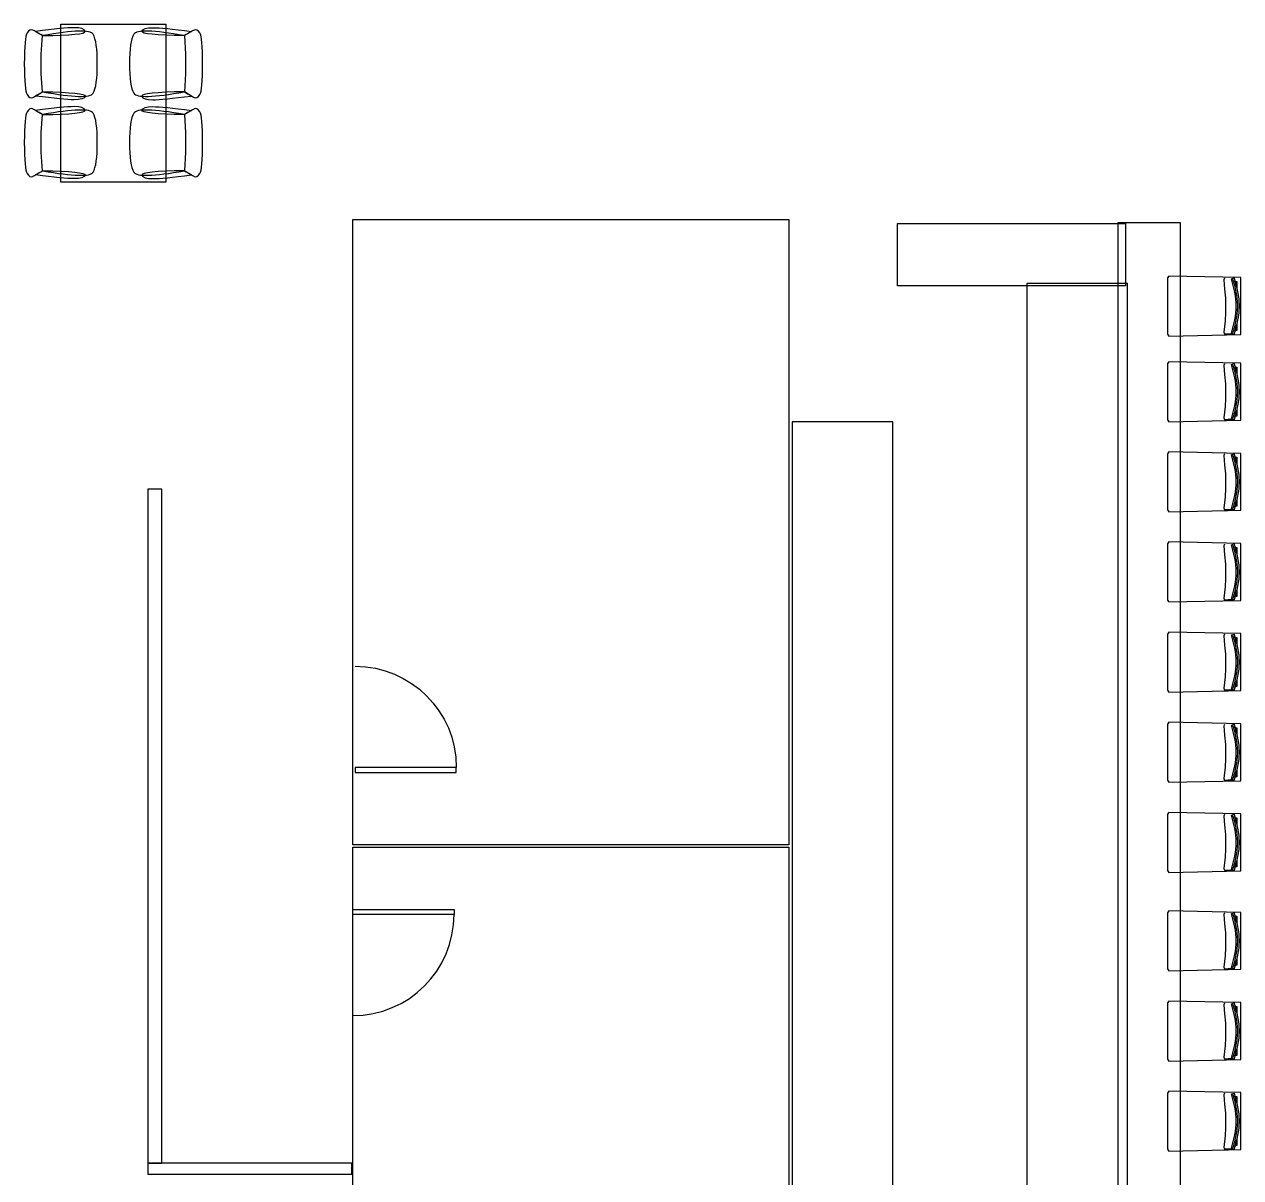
# Model space of a CAD drawing. Extents: x -101 to 1467, y -162 to 1113.
# Drawn here: x 804.4 to 1151.6, y 482.3 to 811.5 of the extents above; entities that cross this region are included whole.
import ezdxf

# ---------------------------------------------------------------- set-up
doc = ezdxf.new("R2010")
doc.units = 0
doc.layers.add('Oakfire_Kenosha_2019_V3', color=7, linetype='CONTINUOUS')

msp = doc.modelspace()

# ---------------------------------------------------------------- linework, layer by layer
at = {"layer": 'Oakfire_Kenosha_2019_V3', "color": 7}
for points in [[(807.65, 809.5), (809.66, 808.3)], [(852.12, 809.5), (850.12, 808.3)], [(809.27, 803.05), (809.59, 808.33)], [(850.13, 808.33), (850.45, 803.05)], [(809.27, 797.44), (809.27, 803.05)], [(850.45, 803.05), (850.45, 797.44)], [(809.59, 792.31), (809.27, 797.44)], [(850.45, 797.44), (850.13, 792.31)], [(807.65, 791.07), (809.66, 792.28)], [(852.12, 791.07), (850.12, 792.28)], [(807.65, 786.97), (809.66, 785.77)], [(809.27, 780.61), (809.59, 785.74)], [(852.12, 786.97), (850.12, 785.77)], [(850.13, 785.74), (850.45, 780.61)], [(809.27, 775.01), (809.27, 780.61)], [(850.45, 780.61), (850.45, 775.01)], [(809.59, 769.72), (809.27, 775.01)], [(850.45, 775.01), (850.13, 769.72)], [(807.65, 768.54), (809.66, 769.74)], [(852.12, 768.54), (850.12, 769.74)], [(1146.94, 739.06), (1146.79, 738.6), (1146.94, 735.97), (1147.25, 733.35), (1147.25, 729.18), (1147.1, 726.86), (1146.79, 723.62), (1146.94, 723.16)], [(1149.92, 735.05), (1148.91, 738.87), (1149.66, 739.13)], [(1148.91, 723.36), (1149.92, 727.18)], [(1149.66, 723.11), (1148.91, 723.36)], [(1146.94, 714.62), (1146.79, 714.15), (1146.94, 711.53), (1147.25, 708.9), (1147.25, 704.73), (1147.1, 702.42), (1146.79, 699.18), (1146.94, 698.71)], [(1149.92, 710.6), (1148.91, 714.43), (1149.66, 714.68)], [(1148.91, 698.92), (1149.92, 702.74)], [(1149.66, 698.66), (1148.91, 698.92)], [(1146.94, 688.88), (1146.79, 688.42), (1146.94, 685.79), (1147.25, 683.17), (1147.25, 679), (1147.1, 676.69), (1146.79, 673.44), (1146.94, 672.98)], [(1149.92, 684.87), (1148.91, 688.69), (1149.66, 688.95)], [(1148.91, 673.18), (1149.92, 677.01)], [(1149.66, 672.93), (1148.91, 673.18)], [(1146.94, 663.15), (1146.79, 662.69), (1146.94, 660.06), (1147.25, 657.44), (1147.25, 653.27), (1147.1, 650.95), (1146.79, 647.71), (1146.94, 647.25)], [(1149.92, 659.14), (1148.91, 662.96), (1149.66, 663.22)], [(1148.91, 647.45), (1149.92, 651.27)], [(1149.66, 647.2), (1148.91, 647.45)], [(1146.94, 637.42), (1146.79, 636.95), (1146.94, 634.33), (1147.25, 631.71), (1147.25, 627.54), (1147.1, 625.22), (1146.79, 621.98), (1146.94, 621.52)], [(1149.92, 633.4), (1148.91, 637.23), (1149.66, 637.48)], [(1148.91, 621.72), (1149.92, 625.54)], [(1149.66, 621.46), (1148.91, 621.72)], [(1146.94, 611.69), (1146.79, 611.22), (1146.94, 608.6), (1147.25, 605.97), (1147.25, 601.8), (1147.1, 599.49), (1146.79, 596.25), (1146.94, 595.78)], [(1149.92, 607.67), (1148.91, 611.5), (1149.66, 611.75)], [(1148.91, 595.99), (1149.92, 599.81)], [(1149.66, 595.73), (1148.91, 595.99)], [(1146.94, 585.95), (1146.79, 585.49), (1146.94, 582.87), (1147.25, 580.24), (1147.25, 576.07), (1147.1, 573.76), (1146.79, 570.51), (1146.94, 570.05)], [(1149.92, 581.94), (1148.91, 585.76), (1149.66, 586.02)], [(1148.91, 570.25), (1149.92, 574.08)], [(1149.66, 570), (1148.91, 570.25)], [(1146.94, 557.84), (1146.79, 557.38), (1146.94, 554.75), (1147.25, 552.13), (1147.25, 547.96), (1147.1, 545.64), (1146.79, 542.4), (1146.94, 541.94)], [(1149.92, 553.82), (1148.91, 557.65), (1149.66, 557.9)], [(1148.91, 542.14), (1149.92, 545.96)], [(1149.66, 541.88), (1148.91, 542.14)], [(1146.94, 532.11), (1146.79, 531.64), (1146.94, 529.02), (1147.25, 526.39), (1147.25, 522.22), (1147.1, 519.91), (1146.79, 516.67), (1146.94, 516.2)], [(1149.92, 528.09), (1148.91, 531.92), (1149.66, 532.17)], [(1148.91, 516.41), (1149.92, 520.23)], [(1149.66, 516.15), (1148.91, 516.41)], [(1146.94, 506.37), (1146.79, 505.91), (1146.94, 503.29), (1147.25, 500.66), (1147.25, 496.49), (1147.1, 494.18), (1146.79, 490.93), (1146.94, 490.47)], [(1149.92, 502.36), (1148.91, 506.18), (1149.66, 506.44)], [(1148.91, 490.67), (1149.92, 494.5)], [(1149.66, 490.42), (1148.91, 490.67)]]:
    msp.add_lwpolyline(points, dxfattribs=at)
for points in [[(814.88, 811.54), (844.84, 811.54), (844.84, 766.51), (814.88, 766.51)], [(1118.71, 736.91), (1053.63, 736.91), (1053.63, 754.66), (1118.71, 754.66)], [(1116.57, 754.94), (1134.32, 754.94), (1134.32, 295.47), (1116.57, 295.47)], [(1151.56, 739.23), (1131.1, 739.67), (1130.66, 739.12), (1130.66, 723.1), (1131.1, 722.54), (1151.56, 722.98)], [(1151.56, 739.23), (1131.1, 739.67), (1130.66, 739.12), (1130.66, 723.1), (1131.1, 722.54), (1151.56, 722.98)], [(1119.25, 737.55), (1090.49, 737.55), (1090.49, 311.11), (1119.25, 311.11)], [(1150.42, 736.37), (1150, 738.12), (1150.42, 738.12)], [(1150.42, 736.37), (1150, 738.12), (1150.42, 738.12)], [(1150.42, 724.12), (1149.99, 724.09), (1150.42, 725.87)], [(1150.42, 724.12), (1149.99, 724.09), (1150.42, 725.87)], [(1149.72, 723.16), (1148.02, 722.85), (1147.25, 722.85), (1146.94, 723.16), (1148.95, 723.31), (1149.72, 723.16), (1148.02, 722.85), (1147.25, 722.85), (1146.94, 723.16), (1148.95, 723.31)], [(1149.28, 723.24), (1149.28, 723.24)], [(1151.56, 714.79), (1131.1, 715.22), (1130.66, 714.67), (1130.66, 698.65), (1131.1, 698.09), (1151.56, 698.54)], [(1151.56, 714.79), (1131.1, 715.22), (1130.66, 714.67), (1130.66, 698.65), (1131.1, 698.09), (1151.56, 698.54)], [(1150.42, 711.92), (1150, 713.68), (1150.42, 713.67)], [(1150.42, 711.92), (1150, 713.68), (1150.42, 713.67)], [(1150.42, 699.68), (1149.99, 699.65), (1150.42, 701.43)], [(1150.42, 699.68), (1149.99, 699.65), (1150.42, 701.43)], [(1052.34, 698.09), (1023.58, 698.09), (1023.58, 350.57), (1052.34, 350.57)], [(1149.72, 698.71), (1148.02, 698.4), (1147.25, 698.4), (1146.94, 698.71), (1148.95, 698.87), (1149.72, 698.71), (1148.02, 698.4), (1147.25, 698.4), (1146.94, 698.71), (1148.95, 698.87)], [(1149.28, 698.79), (1149.28, 698.79)], [(1151.56, 689.05), (1131.1, 689.49), (1130.66, 688.94), (1130.66, 672.92), (1131.1, 672.36), (1151.56, 672.81)], [(1151.56, 689.05), (1131.1, 689.49), (1130.66, 688.94), (1130.66, 672.92), (1131.1, 672.36), (1151.56, 672.81)], [(1150.42, 686.19), (1150, 687.94), (1150.42, 687.94)], [(1150.42, 686.19), (1150, 687.94), (1150.42, 687.94)], [(843.65, 678.86), (839.69, 678.86), (839.69, 486.39), (843.65, 486.39)], [(1150.42, 673.94), (1149.99, 673.91), (1150.42, 675.69)], [(1150.42, 673.94), (1149.99, 673.91), (1150.42, 675.69)], [(1149.72, 672.98), (1148.02, 672.67), (1147.25, 672.67), (1146.94, 672.98), (1148.95, 673.13), (1149.72, 672.98), (1148.02, 672.67), (1147.25, 672.67), (1146.94, 672.98), (1148.95, 673.13)], [(1149.28, 673.06), (1149.28, 673.06)], [(1151.56, 663.32), (1131.1, 663.76), (1130.66, 663.21), (1130.66, 647.19), (1131.1, 646.63), (1151.56, 647.07)], [(1151.56, 663.32), (1131.1, 663.76), (1130.66, 663.21), (1130.66, 647.19), (1131.1, 646.63), (1151.56, 647.07)], [(1150.42, 660.46), (1150, 662.21), (1150.42, 662.21)], [(1150.42, 660.46), (1150, 662.21), (1150.42, 662.21)], [(1150.42, 648.21), (1149.99, 648.18), (1150.42, 649.96)], [(1150.42, 648.21), (1149.99, 648.18), (1150.42, 649.96)], [(1149.72, 647.25), (1148.02, 646.94), (1147.25, 646.94), (1146.94, 647.25), (1148.95, 647.4), (1149.72, 647.25), (1148.02, 646.94), (1147.25, 646.94), (1146.94, 647.25), (1148.95, 647.4)], [(1149.28, 647.32), (1149.28, 647.32)], [(1151.56, 637.59), (1131.1, 638.03), (1130.66, 637.47), (1130.66, 621.46), (1131.1, 620.9), (1151.56, 621.34)], [(1151.56, 637.59), (1131.1, 638.03), (1130.66, 637.47), (1130.66, 621.46), (1131.1, 620.9), (1151.56, 621.34)], [(1150.42, 634.72), (1150, 636.48), (1150.42, 636.47)], [(1150.42, 634.72), (1150, 636.48), (1150.42, 636.47)], [(1149.72, 621.52), (1148.02, 621.21), (1147.25, 621.21), (1146.94, 621.52), (1148.95, 621.67), (1149.72, 621.52), (1148.02, 621.21), (1147.25, 621.21), (1146.94, 621.52), (1148.95, 621.67)], [(1149.28, 621.59), (1149.28, 621.59)], [(1150.42, 622.48), (1149.99, 622.45), (1150.42, 624.23)], [(1150.42, 622.48), (1149.99, 622.45), (1150.42, 624.23)], [(1151.56, 611.86), (1131.1, 612.29), (1130.66, 611.74), (1130.66, 595.72), (1131.1, 595.16), (1151.56, 595.61)], [(1151.56, 611.86), (1131.1, 612.29), (1130.66, 611.74), (1130.66, 595.72), (1131.1, 595.16), (1151.56, 595.61)], [(1150.42, 608.99), (1150, 610.75), (1150.42, 610.74)], [(1150.42, 608.99), (1150, 610.75), (1150.42, 610.74)], [(898.83, 597.96), (927.72, 597.96), (927.72, 599.41), (898.83, 599.41)], [(1150.42, 596.75), (1149.99, 596.72), (1150.42, 598.5)], [(1150.42, 596.75), (1149.99, 596.72), (1150.42, 598.5)], [(1149.72, 595.78), (1148.02, 595.47), (1147.25, 595.47), (1146.94, 595.78), (1148.95, 595.94), (1149.72, 595.78), (1148.02, 595.47), (1147.25, 595.47), (1146.94, 595.78), (1148.95, 595.94)], [(1149.28, 595.86), (1149.28, 595.86)], [(1151.56, 586.12), (1131.1, 586.56), (1130.66, 586.01), (1130.66, 569.99), (1131.1, 569.43), (1151.56, 569.88)], [(1151.56, 586.12), (1131.1, 586.56), (1130.66, 586.01), (1130.66, 569.99), (1131.1, 569.43), (1151.56, 569.88)], [(1150.42, 583.26), (1150, 585.01), (1150.42, 585.01)], [(1150.42, 583.26), (1150, 585.01), (1150.42, 585.01)], [(1150.42, 571.02), (1149.99, 570.98), (1150.42, 572.76)], [(1150.42, 571.02), (1149.99, 570.98), (1150.42, 572.76)], [(1149.72, 570.05), (1148.02, 569.74), (1147.25, 569.74), (1146.94, 570.05), (1148.95, 570.2), (1149.72, 570.05), (1148.02, 569.74), (1147.25, 569.74), (1146.94, 570.05), (1148.95, 570.2)], [(1149.28, 570.13), (1149.28, 570.13)], [(898.19, 558.87), (927.07, 558.87), (927.07, 557.42), (898.19, 557.42)], [(1151.56, 558.01), (1131.1, 558.45), (1130.66, 557.9), (1130.66, 541.88), (1131.1, 541.32), (1151.56, 541.76)], [(1151.56, 558.01), (1131.1, 558.45), (1130.66, 557.9), (1130.66, 541.88), (1131.1, 541.32), (1151.56, 541.76)], [(1150.42, 555.14), (1150, 556.9), (1150.42, 556.89)], [(1150.42, 555.14), (1150, 556.9), (1150.42, 556.89)], [(1149.72, 541.94), (1148.02, 541.63), (1147.25, 541.63), (1146.94, 541.94), (1148.95, 542.09), (1149.72, 541.94), (1148.02, 541.63), (1147.25, 541.63), (1146.94, 541.94), (1148.95, 542.09)], [(1149.28, 542.01), (1149.28, 542.01)], [(1150.42, 542.9), (1149.99, 542.87), (1150.42, 544.65)], [(1150.42, 542.9), (1149.99, 542.87), (1150.42, 544.65)], [(1151.56, 532.28), (1131.1, 532.71), (1130.66, 532.16), (1130.66, 516.14), (1131.1, 515.58), (1151.56, 516.03)], [(1151.56, 532.28), (1131.1, 532.71), (1130.66, 532.16), (1130.66, 516.14), (1131.1, 515.58), (1151.56, 516.03)], [(1150.42, 529.41), (1150, 531.17), (1150.42, 531.16)], [(1150.42, 529.41), (1150, 531.17), (1150.42, 531.16)], [(1150.42, 517.17), (1149.99, 517.14), (1150.42, 518.92)], [(1150.42, 517.17), (1149.99, 517.14), (1150.42, 518.92)], [(1149.72, 516.2), (1148.02, 515.89), (1147.25, 515.89), (1146.94, 516.2), (1148.95, 516.36), (1149.72, 516.2), (1148.02, 515.89), (1147.25, 515.89), (1146.94, 516.2), (1148.95, 516.36)], [(1149.28, 516.28), (1149.28, 516.28)], [(1151.56, 506.55), (1131.1, 506.98), (1130.66, 506.43), (1130.66, 490.41), (1131.1, 489.85), (1151.56, 490.3)], [(1151.56, 506.55), (1131.1, 506.98), (1130.66, 506.43), (1130.66, 490.41), (1131.1, 489.85), (1151.56, 490.3)], [(1150.42, 503.68), (1150, 505.43), (1150.42, 505.43)], [(1150.42, 503.68), (1150, 505.43), (1150.42, 505.43)], [(1150.42, 491.44), (1149.99, 491.4), (1150.42, 493.18)], [(1150.42, 491.44), (1149.99, 491.4), (1150.42, 493.18)], [(1149.72, 490.47), (1148.02, 490.16), (1147.25, 490.16), (1146.94, 490.47), (1148.95, 490.63), (1149.72, 490.47), (1148.02, 490.16), (1147.25, 490.16), (1146.94, 490.47), (1148.95, 490.63)], [(1149.28, 490.55), (1149.28, 490.55)], [(839.69, 483.29), (897.87, 483.29), (897.87, 486.39), (839.69, 486.39)]]:
    msp.add_lwpolyline(points, close=True, dxfattribs=at)
at = {"layer": 'Oakfire_Kenosha_2019_V3', "color": 1}
for points in [[(1022.65, 577.27), (898.19, 577.27), (898.19, 755.81), (1022.65, 755.81)], [(1022.65, 406.46), (898.19, 406.46), (898.19, 576.61), (1022.65, 576.61)]]:
    msp.add_lwpolyline(points, close=True, dxfattribs=at)
at = {"layer": 'Oakfire_Kenosha_2019_V3', "color": 7}
for points in [[(805.25, 809.1), (804.72, 808.3), (804.45, 805.36), (804.45, 800.29)], [(806.85, 809.9), (806.32, 810.17), (805.79, 809.9), (805.25, 809.1)], [(809.66, 808.3), (808.32, 809.1), (807.39, 809.63), (806.85, 809.9)], [(818.65, 810.56), (816.73, 810.57), (813.07, 810.21), (807.65, 809.5)], [(824.08, 808.7), (823.28, 810.03), (818.47, 809.9), (809.66, 808.3)], [(809.66, 808.3), (817.9, 808.43), (821.94, 808.83), (821.78, 809.52)], [(821.78, 809.52), (821.61, 810.21), (820.57, 810.56), (818.65, 810.56)], [(850.12, 808.3), (841.3, 809.9), (836.5, 810.03), (835.69, 808.7)], [(850.12, 808.3), (841.87, 808.43), (837.83, 808.83), (838, 809.52)], [(838, 809.52), (838.16, 810.21), (839.2, 810.56), (841.12, 810.56)], [(841.12, 810.56), (843.04, 810.57), (846.71, 810.21), (852.12, 809.5)], [(852.92, 809.9), (852.39, 809.63), (851.45, 809.1), (850.12, 808.3)], [(854.52, 809.1), (853.99, 809.9), (853.45, 810.17), (852.92, 809.9)], [(855.32, 800.29), (855.32, 805.36), (855.06, 808.3), (854.52, 809.1)], [(825.28, 800.29), (825.28, 804.56), (824.88, 807.36), (824.08, 808.7)], [(835.69, 808.7), (834.89, 807.36), (834.49, 804.56), (834.49, 800.29)], [(804.45, 800.29), (804.45, 795.21), (804.72, 792.28), (805.25, 791.47)], [(824.08, 791.88), (824.88, 793.21), (825.28, 796.01), (825.28, 800.29)], [(834.49, 800.29), (834.49, 796.01), (834.89, 793.21), (835.69, 791.87)], [(854.52, 791.47), (855.06, 792.28), (855.32, 795.21), (855.32, 800.29)], [(805.25, 791.47), (805.79, 790.67), (806.32, 790.41), (806.85, 790.67)], [(806.85, 790.67), (807.39, 790.94), (808.32, 791.47), (809.66, 792.28)], [(809.66, 792.28), (818.47, 790.67), (823.28, 790.54), (824.08, 791.88)], [(809.66, 792.28), (817.9, 792.15), (821.94, 791.74), (821.78, 791.05)], [(835.69, 791.87), (836.5, 790.54), (841.3, 790.67), (850.12, 792.28)], [(850.12, 792.28), (841.87, 792.15), (837.83, 791.74), (838, 791.05)], [(850.12, 792.28), (851.45, 791.47), (852.39, 790.94), (852.92, 790.67)], [(852.92, 790.67), (853.45, 790.41), (853.99, 790.67), (854.52, 791.47)], [(818.65, 790.01), (816.73, 790.01), (813.07, 790.36), (807.65, 791.07)], [(818.65, 788.03), (816.73, 788.04), (813.07, 787.68), (807.65, 786.97)], [(821.78, 791.05), (821.61, 790.36), (820.57, 790.01), (818.65, 790.01)], [(821.78, 786.99), (821.61, 787.68), (820.57, 788.03), (818.65, 788.03)], [(838, 791.05), (838.16, 790.36), (839.2, 790.01), (841.12, 790.01)], [(838, 786.99), (838.16, 787.68), (839.2, 788.03), (841.12, 788.03)], [(841.12, 790.01), (843.04, 790.01), (846.71, 790.36), (852.12, 791.07)], [(841.12, 788.03), (843.04, 788.04), (846.71, 787.68), (852.12, 786.97)], [(805.25, 786.57), (804.72, 785.77), (804.45, 782.83), (804.45, 777.76)], [(806.85, 787.37), (806.32, 787.64), (805.79, 787.37), (805.25, 786.57)], [(809.66, 785.77), (808.32, 786.57), (807.39, 787.1), (806.85, 787.37)], [(824.08, 786.17), (823.28, 787.5), (818.47, 787.37), (809.66, 785.77)], [(809.66, 785.77), (817.9, 785.89), (821.94, 786.3), (821.78, 786.99)], [(825.28, 777.76), (825.28, 782.03), (824.88, 784.83), (824.08, 786.17)], [(835.69, 786.17), (834.89, 784.83), (834.49, 782.03), (834.49, 777.76)], [(850.12, 785.77), (841.3, 787.37), (836.5, 787.5), (835.69, 786.17)], [(850.12, 785.77), (841.87, 785.89), (837.83, 786.3), (838, 786.99)], [(852.92, 787.37), (852.39, 787.1), (851.45, 786.57), (850.12, 785.77)], [(854.52, 786.57), (853.99, 787.37), (853.45, 787.64), (852.92, 787.37)], [(855.32, 777.76), (855.32, 782.83), (855.06, 785.77), (854.52, 786.57)], [(804.45, 777.76), (804.45, 772.68), (804.72, 769.74), (805.25, 768.94)], [(824.08, 769.34), (824.88, 770.68), (825.28, 773.48), (825.28, 777.76)], [(834.49, 777.76), (834.49, 773.48), (834.89, 770.68), (835.69, 769.34)], [(854.52, 768.94), (855.06, 769.74), (855.32, 772.68), (855.32, 777.76)], [(805.25, 768.94), (805.79, 768.14), (806.32, 767.87), (806.85, 768.14)], [(806.85, 768.14), (807.39, 768.41), (808.32, 768.94), (809.66, 769.74)], [(818.65, 767.48), (816.73, 767.47), (813.07, 767.83), (807.65, 768.54)], [(809.66, 769.74), (818.47, 768.14), (823.28, 768.01), (824.08, 769.34)], [(809.66, 769.74), (817.9, 769.62), (821.94, 769.21), (821.78, 768.52)], [(821.78, 768.52), (821.61, 767.83), (820.57, 767.48), (818.65, 767.48)], [(835.69, 769.34), (836.5, 768.01), (841.3, 768.14), (850.12, 769.74)], [(850.12, 769.74), (841.87, 769.62), (837.83, 769.21), (838, 768.52)], [(838, 768.52), (838.16, 767.83), (839.2, 767.48), (841.12, 767.48)], [(841.12, 767.48), (843.04, 767.47), (846.71, 767.83), (852.12, 768.54)], [(850.12, 769.74), (851.45, 768.94), (852.39, 768.41), (852.92, 768.14)], [(852.92, 768.14), (853.45, 767.87), (853.99, 768.14), (854.52, 768.94)], [(1149.86, 737.07), (1149.69, 737.72), (1149.5, 738.36), (1149.28, 739)], [(1149.66, 739.13), (1149.88, 738.48), (1150.08, 737.83), (1150.25, 737.17)], [(1150.3, 735.11), (1150.18, 735.77), (1150.03, 736.42), (1149.86, 737.07)], [(1150.25, 737.17), (1150.42, 736.51), (1150.57, 735.85), (1150.7, 735.18)], [(1149.92, 727.18), (1150.37, 729.81), (1150.37, 732.43), (1149.92, 735.05)], [(1150.59, 733.12), (1150.52, 733.79), (1150.42, 734.45), (1150.3, 735.11)], [(1150.73, 731.12), (1150.71, 731.79), (1150.66, 732.45), (1150.59, 733.12)], [(1150.7, 735.18), (1150.82, 734.51), (1150.92, 733.83), (1150.99, 733.15)], [(1150.99, 733.15), (1151.06, 732.48), (1151.11, 731.8), (1151.13, 731.12)], [(1150.3, 727.12), (1150.42, 727.78), (1150.52, 728.44), (1150.59, 729.11)], [(1150.59, 729.11), (1150.66, 729.78), (1150.71, 730.45), (1150.73, 731.12)], [(1150.99, 729.08), (1150.92, 728.4), (1150.82, 727.73), (1150.7, 727.06)], [(1151.13, 731.12), (1151.11, 730.43), (1151.06, 729.76), (1150.99, 729.08)], [(1149.86, 725.16), (1150.03, 725.81), (1150.18, 726.46), (1150.3, 727.12)], [(1150.7, 727.06), (1150.57, 726.39), (1150.42, 725.72), (1150.25, 725.06)], [(1149.28, 723.24), (1149.5, 723.87), (1149.69, 724.51), (1149.86, 725.16)], [(1150.25, 725.06), (1150.08, 724.4), (1149.88, 723.75), (1149.66, 723.11)], [(1149.86, 712.63), (1149.69, 713.28), (1149.5, 713.92), (1149.28, 714.55)], [(1149.66, 714.68), (1149.88, 714.04), (1150.08, 713.38), (1150.25, 712.73)], [(1150.3, 710.66), (1150.18, 711.32), (1150.03, 711.98), (1149.86, 712.63)], [(1150.25, 712.73), (1150.42, 712.07), (1150.57, 711.4), (1150.7, 710.73)], [(1149.92, 702.74), (1150.37, 705.36), (1150.37, 707.98), (1149.92, 710.6)], [(1150.59, 708.68), (1150.52, 709.34), (1150.42, 710.01), (1150.3, 710.66)], [(1150.73, 706.67), (1150.71, 707.34), (1150.66, 708.01), (1150.59, 708.68)], [(1150.7, 710.73), (1150.82, 710.06), (1150.92, 709.39), (1150.99, 708.71)], [(1150.99, 708.71), (1151.06, 708.03), (1151.11, 707.35), (1151.13, 706.67)], [(1150.3, 702.68), (1150.42, 703.33), (1150.52, 704), (1150.59, 704.66)], [(1150.59, 704.66), (1150.66, 705.33), (1150.71, 706), (1150.73, 706.67)], [(1151.13, 706.67), (1151.11, 705.99), (1151.06, 705.31), (1150.99, 704.63)], [(1149.86, 700.71), (1150.03, 701.36), (1150.18, 702.02), (1150.3, 702.68)], [(1150.7, 702.61), (1150.57, 701.94), (1150.42, 701.27), (1150.25, 700.61)], [(1150.99, 704.63), (1150.92, 703.95), (1150.82, 703.28), (1150.7, 702.61)], [(1149.28, 698.79), (1149.5, 699.42), (1149.69, 700.06), (1149.86, 700.71)], [(1150.25, 700.61), (1150.08, 699.96), (1149.88, 699.3), (1149.66, 698.66)], [(1149.86, 686.89), (1149.69, 687.54), (1149.5, 688.18), (1149.28, 688.82)], [(1149.66, 688.95), (1149.88, 688.3), (1150.08, 687.65), (1150.25, 686.99)], [(1150.3, 684.93), (1150.18, 685.59), (1150.03, 686.25), (1149.86, 686.89)], [(1149.92, 677.01), (1150.37, 679.63), (1150.37, 682.25), (1149.92, 684.87)], [(1150.25, 686.99), (1150.42, 686.33), (1150.57, 685.67), (1150.7, 685)], [(1150.59, 682.94), (1150.52, 683.61), (1150.42, 684.27), (1150.3, 684.93)], [(1150.7, 685), (1150.82, 684.33), (1150.92, 683.65), (1150.99, 682.98)], [(1150.73, 680.94), (1150.71, 681.61), (1150.66, 682.28), (1150.59, 682.94)], [(1150.59, 678.93), (1150.66, 679.6), (1150.71, 680.27), (1150.73, 680.94)], [(1150.99, 682.98), (1151.06, 682.3), (1151.11, 681.62), (1151.13, 680.94)], [(1151.13, 680.94), (1151.11, 680.26), (1151.06, 679.58), (1150.99, 678.9)], [(1149.86, 674.98), (1150.03, 675.63), (1150.18, 676.28), (1150.3, 676.94)], [(1150.7, 676.88), (1150.57, 676.21), (1150.42, 675.54), (1150.25, 674.88)], [(1150.3, 676.94), (1150.42, 677.6), (1150.52, 678.27), (1150.59, 678.93)], [(1150.99, 678.9), (1150.92, 678.22), (1150.82, 677.55), (1150.7, 676.88)], [(1149.28, 673.06), (1149.5, 673.69), (1149.69, 674.33), (1149.86, 674.98)], [(1150.25, 674.88), (1150.08, 674.22), (1149.88, 673.57), (1149.66, 672.93)], [(1149.86, 661.16), (1149.69, 661.81), (1149.5, 662.45), (1149.28, 663.09)], [(1149.66, 663.22), (1149.88, 662.57), (1150.08, 661.92), (1150.25, 661.26)], [(1150.3, 659.2), (1150.18, 659.86), (1150.03, 660.51), (1149.86, 661.16)], [(1150.25, 661.26), (1150.42, 660.6), (1150.57, 659.94), (1150.7, 659.27)], [(1149.92, 651.27), (1150.37, 653.9), (1150.37, 656.52), (1149.92, 659.14)], [(1150.59, 657.21), (1150.52, 657.88), (1150.42, 658.54), (1150.3, 659.2)], [(1150.73, 655.21), (1150.71, 655.88), (1150.66, 656.54), (1150.59, 657.21)], [(1150.7, 659.27), (1150.82, 658.6), (1150.92, 657.92), (1150.99, 657.24)], [(1150.99, 657.24), (1151.06, 656.57), (1151.11, 655.89), (1151.13, 655.21)], [(1150.3, 651.21), (1150.42, 651.87), (1150.52, 652.53), (1150.59, 653.2)], [(1150.59, 653.2), (1150.66, 653.87), (1150.71, 654.54), (1150.73, 655.21)], [(1150.99, 653.17), (1150.92, 652.49), (1150.82, 651.81), (1150.7, 651.14)], [(1151.13, 655.21), (1151.11, 654.52), (1151.06, 653.84), (1150.99, 653.17)], [(1149.28, 647.32), (1149.5, 647.96), (1149.69, 648.6), (1149.86, 649.25)], [(1150.25, 649.15), (1150.08, 648.49), (1149.88, 647.84), (1149.66, 647.2)], [(1149.86, 649.25), (1150.03, 649.9), (1150.18, 650.55), (1150.3, 651.21)], [(1150.7, 651.14), (1150.57, 650.47), (1150.42, 649.81), (1150.25, 649.15)], [(1149.86, 635.43), (1149.69, 636.08), (1149.5, 636.72), (1149.28, 637.35)], [(1149.66, 637.48), (1149.88, 636.84), (1150.08, 636.19), (1150.25, 635.53)], [(1150.3, 633.47), (1150.18, 634.13), (1150.03, 634.78), (1149.86, 635.43)], [(1150.25, 635.53), (1150.42, 634.87), (1150.57, 634.2), (1150.7, 633.53)], [(1149.92, 625.54), (1150.37, 628.16), (1150.37, 630.78), (1149.92, 633.4)], [(1150.59, 631.48), (1150.52, 632.15), (1150.42, 632.81), (1150.3, 633.47)], [(1150.7, 633.53), (1150.82, 632.86), (1150.92, 632.19), (1150.99, 631.51)], [(1150.73, 629.47), (1150.71, 630.14), (1150.66, 630.81), (1150.59, 631.48)], [(1150.59, 627.47), (1150.66, 628.13), (1150.71, 628.8), (1150.73, 629.47)], [(1150.99, 631.51), (1151.06, 630.83), (1151.11, 630.15), (1151.13, 629.47)], [(1151.13, 629.47), (1151.11, 628.79), (1151.06, 628.11), (1150.99, 627.43)], [(1149.86, 623.52), (1150.03, 624.16), (1150.18, 624.82), (1150.3, 625.48)], [(1150.7, 625.41), (1150.57, 624.74), (1150.42, 624.08), (1150.25, 623.42)], [(1150.3, 625.48), (1150.42, 626.14), (1150.52, 626.8), (1150.59, 627.47)], [(1150.99, 627.43), (1150.92, 626.76), (1150.82, 626.08), (1150.7, 625.41)], [(1149.28, 621.59), (1149.5, 622.23), (1149.69, 622.87), (1149.86, 623.52)], [(1150.25, 623.42), (1150.08, 622.76), (1149.88, 622.11), (1149.66, 621.46)], [(1149.86, 609.7), (1149.69, 610.35), (1149.5, 610.99), (1149.28, 611.62)], [(1149.66, 611.75), (1149.88, 611.11), (1150.08, 610.45), (1150.25, 609.8)], [(1150.3, 607.73), (1150.18, 608.39), (1150.03, 609.05), (1149.86, 609.7)], [(1149.92, 599.81), (1150.37, 602.43), (1150.37, 605.05), (1149.92, 607.67)], [(1150.25, 609.8), (1150.42, 609.14), (1150.57, 608.47), (1150.7, 607.8)], [(1150.59, 605.75), (1150.52, 606.41), (1150.42, 607.08), (1150.3, 607.73)], [(1150.7, 607.8), (1150.82, 607.13), (1150.92, 606.46), (1150.99, 605.78)], [(1150.73, 603.74), (1150.71, 604.41), (1150.66, 605.08), (1150.59, 605.75)], [(1150.99, 605.78), (1151.06, 605.1), (1151.11, 604.42), (1151.13, 603.74)], [(1150.3, 599.75), (1150.42, 600.41), (1150.52, 601.07), (1150.59, 601.73)], [(1150.59, 601.73), (1150.66, 602.4), (1150.71, 603.07), (1150.73, 603.74)], [(1150.99, 601.7), (1150.92, 601.02), (1150.82, 600.35), (1150.7, 599.68)], [(1151.13, 603.74), (1151.11, 603.06), (1151.06, 602.38), (1150.99, 601.7)], [(1149.28, 595.86), (1149.5, 596.49), (1149.69, 597.14), (1149.86, 597.78)], [(1150.25, 597.68), (1150.08, 597.03), (1149.88, 596.37), (1149.66, 595.73)], [(1149.86, 597.78), (1150.03, 598.43), (1150.18, 599.09), (1150.3, 599.75)], [(1150.7, 599.68), (1150.57, 599.01), (1150.42, 598.34), (1150.25, 597.68)], [(1149.86, 583.96), (1149.69, 584.61), (1149.5, 585.26), (1149.28, 585.89)], [(1149.66, 586.02), (1149.88, 585.37), (1150.08, 584.72), (1150.25, 584.06)], [(1150.3, 582), (1150.18, 582.66), (1150.03, 583.32), (1149.86, 583.96)], [(1150.25, 584.06), (1150.42, 583.4), (1150.57, 582.74), (1150.7, 582.07)], [(1149.92, 574.08), (1150.37, 576.7), (1150.37, 579.32), (1149.92, 581.94)], [(1150.59, 580.01), (1150.52, 580.68), (1150.42, 581.34), (1150.3, 582)], [(1150.73, 578.01), (1150.71, 578.68), (1150.66, 579.35), (1150.59, 580.01)], [(1150.7, 582.07), (1150.82, 581.4), (1150.92, 580.72), (1150.99, 580.05)], [(1150.99, 580.05), (1151.06, 579.37), (1151.11, 578.69), (1151.13, 578.01)], [(1150.59, 576), (1150.66, 576.67), (1150.71, 577.34), (1150.73, 578.01)], [(1151.13, 578.01), (1151.11, 577.33), (1151.06, 576.65), (1150.99, 575.97)], [(1149.86, 572.05), (1150.03, 572.7), (1150.18, 573.35), (1150.3, 574.01)], [(1150.7, 573.95), (1150.57, 573.28), (1150.42, 572.61), (1150.25, 571.95)], [(1150.3, 574.01), (1150.42, 574.67), (1150.52, 575.34), (1150.59, 576)], [(1150.99, 575.97), (1150.92, 575.29), (1150.82, 574.62), (1150.7, 573.95)], [(1149.28, 570.13), (1149.5, 570.76), (1149.69, 571.4), (1149.86, 572.05)], [(1150.25, 571.95), (1150.08, 571.29), (1149.88, 570.64), (1149.66, 570)], [(1149.86, 555.85), (1149.69, 556.5), (1149.5, 557.14), (1149.28, 557.77)], [(1149.66, 557.9), (1149.88, 557.26), (1150.08, 556.61), (1150.25, 555.95)], [(1150.3, 553.89), (1150.18, 554.55), (1150.03, 555.2), (1149.86, 555.85)], [(1150.25, 555.95), (1150.42, 555.29), (1150.57, 554.62), (1150.7, 553.95)], [(1149.92, 545.96), (1150.37, 548.58), (1150.37, 551.2), (1149.92, 553.82)], [(1150.59, 551.9), (1150.52, 552.57), (1150.42, 553.23), (1150.3, 553.89)], [(1150.7, 553.95), (1150.82, 553.28), (1150.92, 552.61), (1150.99, 551.93)], [(1150.99, 551.93), (1151.06, 551.26), (1151.11, 550.57), (1151.13, 549.89)], [(1150.73, 549.89), (1150.71, 550.56), (1150.66, 551.23), (1150.59, 551.9)], [(1150.59, 547.89), (1150.66, 548.56), (1150.71, 549.22), (1150.73, 549.89)], [(1151.13, 549.89), (1151.11, 549.21), (1151.06, 548.53), (1150.99, 547.86)], [(1149.86, 543.94), (1150.03, 544.59), (1150.18, 545.24), (1150.3, 545.9)], [(1150.7, 545.83), (1150.57, 545.16), (1150.42, 544.5), (1150.25, 543.84)], [(1150.3, 545.9), (1150.42, 546.56), (1150.52, 547.22), (1150.59, 547.89)], [(1150.99, 547.86), (1150.92, 547.18), (1150.82, 546.5), (1150.7, 545.83)], [(1149.28, 542.01), (1149.5, 542.65), (1149.69, 543.29), (1149.86, 543.94)], [(1150.25, 543.84), (1150.08, 543.18), (1149.88, 542.53), (1149.66, 541.88)], [(1149.86, 530.12), (1149.69, 530.77), (1149.5, 531.41), (1149.28, 532.04)], [(1149.66, 532.17), (1149.88, 531.53), (1150.08, 530.88), (1150.25, 530.22)], [(1150.3, 528.16), (1150.18, 528.81), (1150.03, 529.47), (1149.86, 530.12)], [(1149.92, 520.23), (1150.37, 522.85), (1150.37, 525.47), (1149.92, 528.09)], [(1150.25, 530.22), (1150.42, 529.56), (1150.57, 528.89), (1150.7, 528.22)], [(1150.59, 526.17), (1150.52, 526.83), (1150.42, 527.5), (1150.3, 528.16)], [(1150.7, 528.22), (1150.82, 527.55), (1150.92, 526.88), (1150.99, 526.2)], [(1150.73, 524.16), (1150.71, 524.83), (1150.66, 525.5), (1150.59, 526.17)], [(1150.59, 522.16), (1150.66, 522.82), (1150.71, 523.49), (1150.73, 524.16)], [(1150.99, 526.2), (1151.06, 525.52), (1151.11, 524.84), (1151.13, 524.16)], [(1151.13, 524.16), (1151.11, 523.48), (1151.06, 522.8), (1150.99, 522.12)], [(1150.3, 520.17), (1150.42, 520.83), (1150.52, 521.49), (1150.59, 522.16)], [(1150.99, 522.12), (1150.92, 521.45), (1150.82, 520.77), (1150.7, 520.1)], [(1149.28, 516.28), (1149.5, 516.92), (1149.69, 517.56), (1149.86, 518.2)], [(1150.25, 518.11), (1150.08, 517.45), (1149.88, 516.79), (1149.66, 516.15)], [(1149.86, 518.2), (1150.03, 518.85), (1150.18, 519.51), (1150.3, 520.17)], [(1150.7, 520.1), (1150.57, 519.43), (1150.42, 518.77), (1150.25, 518.11)], [(1149.86, 504.39), (1149.69, 505.03), (1149.5, 505.68), (1149.28, 506.31)], [(1149.66, 506.44), (1149.88, 505.79), (1150.08, 505.14), (1150.25, 504.48)], [(1150.3, 502.42), (1150.18, 503.08), (1150.03, 503.74), (1149.86, 504.39)], [(1150.25, 504.48), (1150.42, 503.82), (1150.57, 503.16), (1150.7, 502.49)], [(1149.92, 494.5), (1150.37, 497.12), (1150.37, 499.74), (1149.92, 502.36)], [(1150.59, 500.43), (1150.52, 501.1), (1150.42, 501.76), (1150.3, 502.42)], [(1150.73, 498.43), (1150.71, 499.1), (1150.66, 499.77), (1150.59, 500.43)], [(1150.7, 502.49), (1150.82, 501.82), (1150.92, 501.14), (1150.99, 500.47)], [(1150.99, 500.47), (1151.06, 499.79), (1151.11, 499.11), (1151.13, 498.43)], [(1150.3, 494.43), (1150.42, 495.09), (1150.52, 495.76), (1150.59, 496.42)], [(1150.59, 496.42), (1150.66, 497.09), (1150.71, 497.76), (1150.73, 498.43)], [(1150.99, 496.39), (1150.92, 495.71), (1150.82, 495.04), (1150.7, 494.37)], [(1151.13, 498.43), (1151.11, 497.75), (1151.06, 497.07), (1150.99, 496.39)], [(1149.86, 492.47), (1150.03, 493.12), (1150.18, 493.78), (1150.3, 494.43)], [(1150.7, 494.37), (1150.57, 493.7), (1150.42, 493.03), (1150.25, 492.37)], [(1149.28, 490.55), (1149.5, 491.18), (1149.69, 491.82), (1149.86, 492.47)], [(1150.25, 492.37), (1150.08, 491.71), (1149.88, 491.06), (1149.66, 490.42)]]:
    msp.add_open_spline(points, degree=3, dxfattribs=at)
at = {"layer": 'Oakfire_Kenosha_2019_V3', "color": 1}
for points in [[(898.83, 628.3), (914.78, 628.3), (927.72, 615.36), (927.72, 599.41)], [(898.19, 528.54), (914.14, 528.54), (927.07, 541.47), (927.07, 557.42)]]:
    msp.add_open_spline(points, degree=3, dxfattribs=at)

doc.saveas('drawing.dxf')
